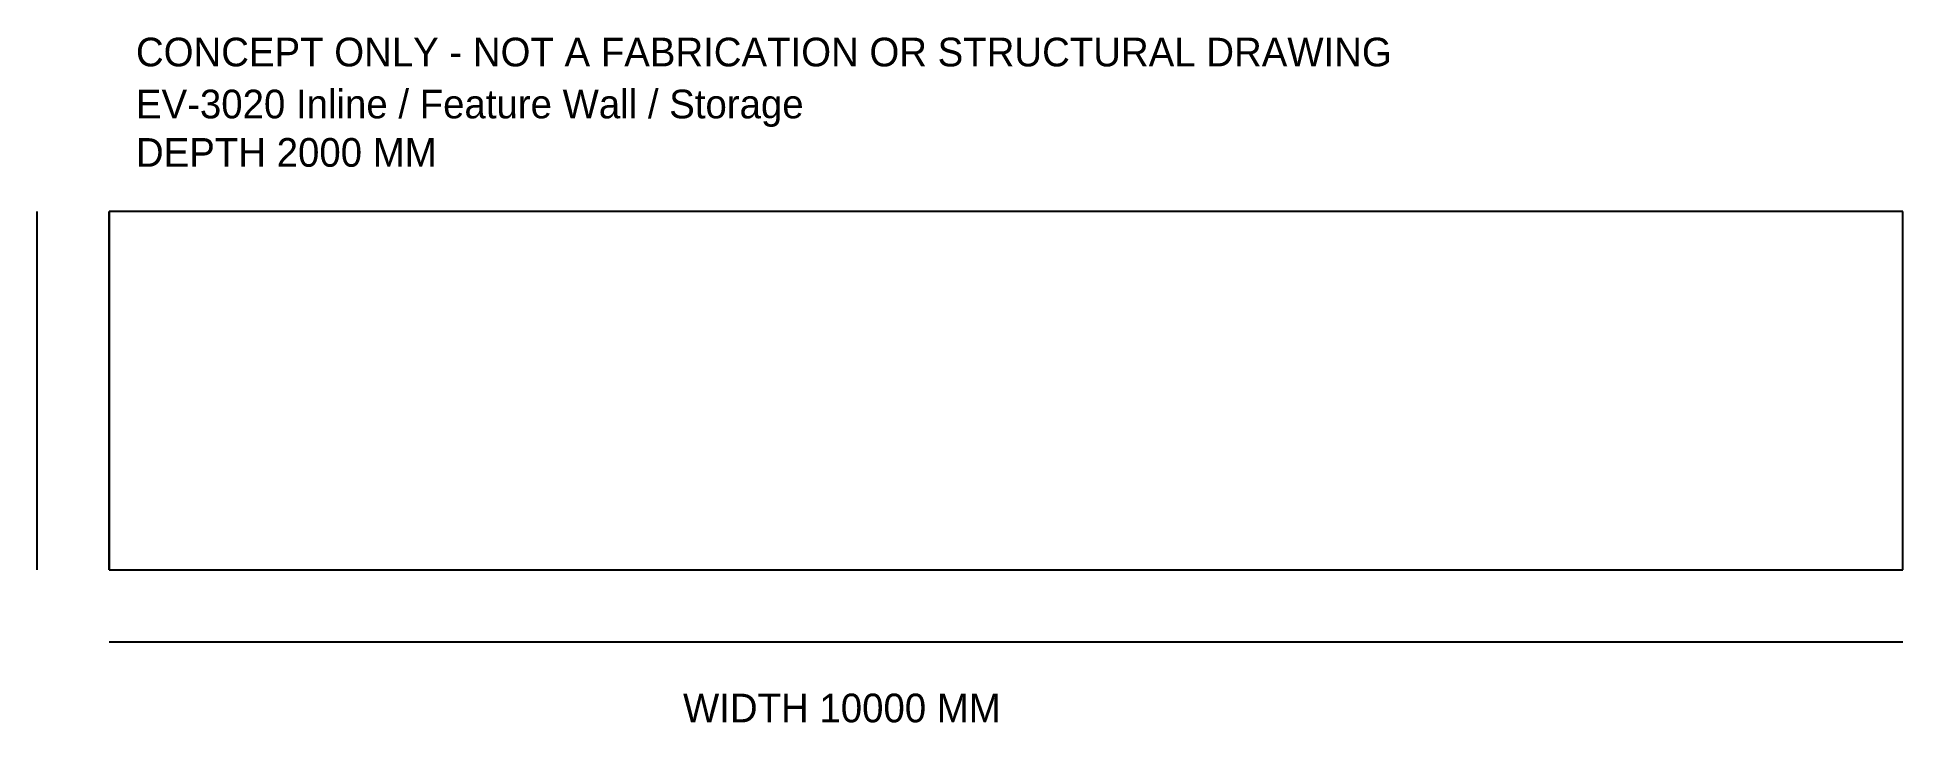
# Model space of a CAD drawing. Header units: millimetres. Extents: x -400 to 10000, y -852 to 2972.
import ezdxf

# ---------------------------------------------------------------- set-up
doc = ezdxf.new("R2010")
doc.units = ezdxf.units.MM

msp = doc.modelspace()

# ---------------------------------------------------------------- linework, layer by layer
at = {"layer": 'DIMENSIONS'}
for p, q in [((-400, 0), (-400, 2000)), ((0, -400), (10000, -400))]:
    msp.add_line(p, q, dxfattribs=at)
at = {"layer": 'FOOTPRINT'}
for p, q in [((10000, 2000), (0, 2000)), ((0, 2000), (0, 0)), ((10000, 0), (10000, 2000)), ((0, 0), (10000, 0))]:
    msp.add_line(p, q, dxfattribs=at)
at = {"layer": 'WALLS'}
for p, q in [((0, 0), (0, 2000)), ((10000, 0), (10000, 2000)), ((0, 0), (10000, 0))]:
    msp.add_line(p, q, dxfattribs=at)

# ---------------------------------------------------------------- texts
at = {"layer": 'LABELS'}
for s, p in [('CONCEPT ONLY - NOT A FABRICATION OR STRUCTURAL DRAWING', (150, 2810)), ('EV-3020 Inline / Feature Wall / Storage', (150, 2520)), ('DEPTH 2000 MM', (150, 2250)), ('WIDTH 10000 MM', (3200, -850))]:
    msp.add_text(s, height=160, dxfattribs=at).set_placement(p)

doc.saveas('drawing.dxf')
